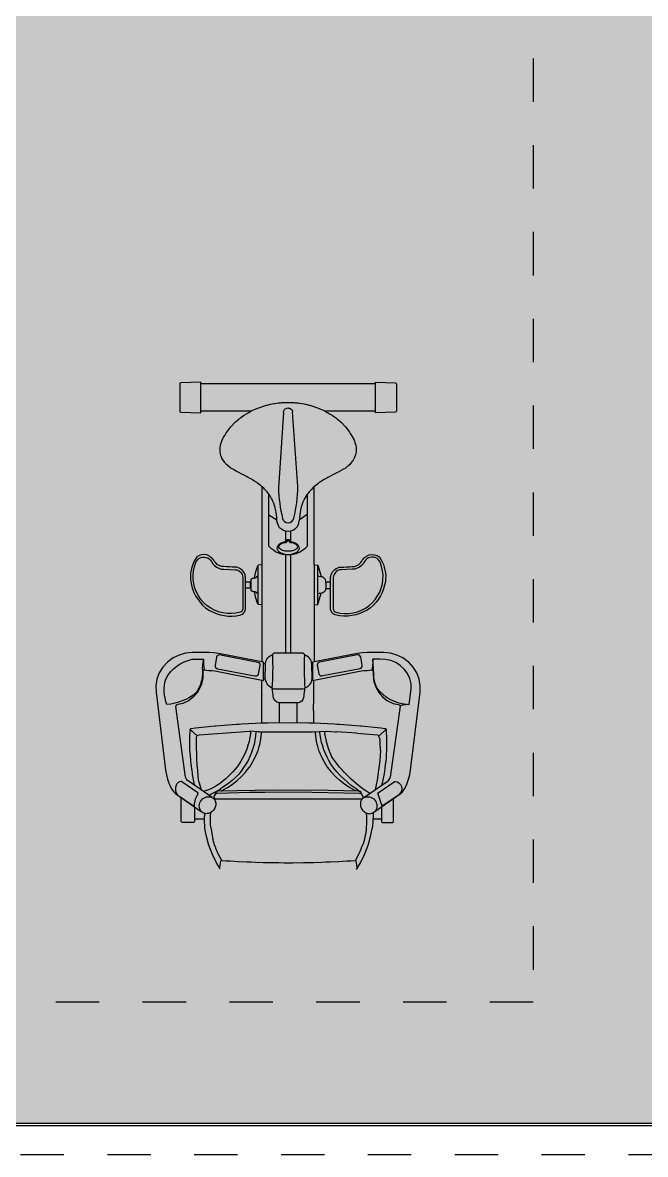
# Model space of a CAD drawing. Header units: metres. Extents: x -23 to 570, y -54 to 184.
# Drawn here: x -18.586 to -17.152, y 3.204 to 5.812 of the extents above; entities that cross this region are included whole.
import ezdxf

# ---------------------------------------------------------------- set-up
doc = ezdxf.new("R2010")
doc.units = ezdxf.units.M
doc.linetypes.add('DASHEDX2', pattern=[1.5, 1, -0.5])
doc.linetypes.add('ESTILO_TQS_0004', pattern=[1.12, 0.5, -0.2, 0.01, -0.2, 0.01, -0.2])
for name, color, linetype in [('1', 232, 'DASHEDX2'), ('205', 232, 'ESTILO_TQS_0004'), ('LAY', 7, 'Continuous'), ('PUC$0$ARQ-ALV ACAB', 4, 'Continuous'), ('PUC$0$ARQ-ALV OSSO', 5, 'Continuous')]:
    doc.layers.add(name, color=color, linetype=linetype)
doc.layers.add('PUC$0$ARQ-FORRO', color=9, linetype='Continuous', lineweight=5)

# ---------------------------------------------------------------- blocks, each defined once
blk = doc.blocks.new('A$Cf91409fb')
at = {"layer": 'LAY'}
for points in [[(-9.4209, 0.8522), (-9.4205, 0.8512), (-9.4198, 0.8504), (-9.4187, 0.85), (-9.4184, 0.8499), (-9.3726, 0.8479), (-9.3726, 0.9192), (-9.4184, 0.9172), (-9.4187, 0.9172), (-9.4198, 0.9168), (-9.4205, 0.916), (-9.4209, 0.915)], [(-8.9216, 0.8522), (-8.922, 0.8512), (-8.9228, 0.8504), (-8.9238, 0.85), (-8.9241, 0.8499), (-8.97, 0.8479), (-8.97, 0.9192), (-8.9241, 0.9172), (-8.9238, 0.9172), (-8.9228, 0.9168), (-8.922, 0.916), (-8.9216, 0.915)], [(-9.2756, 0.4681), (-9.2756, 0.3964), (-9.2759, 0.3943), (-9.2767, 0.3924), (-9.278, 0.3907), (-9.2796, 0.3894), (-9.2815, 0.3886), (-9.2914, 0.3864), (-9.3014, 0.3854), (-9.3115, 0.3856), (-9.3215, 0.387), (-9.3312, 0.3895), (-9.3406, 0.3932), (-9.3495, 0.3979), (-9.3578, 0.4037), (-9.3653, 0.4104), (-9.372, 0.418), (-9.3777, 0.4262), (-9.3824, 0.4352), (-9.3861, 0.4445), (-9.3886, 0.4543), (-9.3899, 0.4643), (-9.3901, 0.4744), (-9.3891, 0.4844), (-9.3869, 0.4942), (-9.3835, 0.5037), (-9.3816, 0.5073), (-9.3789, 0.5104), (-9.3757, 0.5129), (-9.3721, 0.5147), (-9.3681, 0.5157), (-9.3641, 0.5158), (-9.3601, 0.5152), (-9.3563, 0.5137), (-9.3529, 0.5115), (-9.35, 0.5087), (-9.3477, 0.5053), (-9.3446, 0.5004), (-9.3406, 0.4961), (-9.336, 0.4926), (-9.3308, 0.49), (-9.3252, 0.4883), (-9.3194, 0.4876), (-9.2935, 0.4867), (-9.2895, 0.4861), (-9.2857, 0.4846), (-9.2823, 0.4824), (-9.2795, 0.4795), (-9.2774, 0.476), (-9.2761, 0.4722)], [(-9.0671, 0.4681), (-9.0671, 0.3964), (-9.0668, 0.3943), (-9.066, 0.3924), (-9.0648, 0.3907), (-9.0631, 0.3894), (-9.0612, 0.3886), (-9.0513, 0.3864), (-9.0413, 0.3854), (-9.0312, 0.3856), (-9.0212, 0.387), (-9.0115, 0.3895), (-9.0021, 0.3932), (-8.9932, 0.3979), (-8.985, 0.4037), (-8.9774, 0.4104), (-8.9707, 0.418), (-8.965, 0.4262), (-8.9603, 0.4352), (-8.9566, 0.4445), (-8.9541, 0.4543), (-8.9528, 0.4643), (-8.9526, 0.4744), (-8.9536, 0.4844), (-8.9559, 0.4942), (-8.9592, 0.5037), (-8.9612, 0.5073), (-8.9638, 0.5104), (-8.967, 0.5129), (-8.9706, 0.5147), (-8.9746, 0.5157), (-8.9786, 0.5158), (-8.9826, 0.5152), (-8.9864, 0.5137), (-8.9898, 0.5115), (-8.9927, 0.5087), (-8.995, 0.5053), (-8.9981, 0.5004), (-9.0021, 0.4961), (-9.0067, 0.4926), (-9.0119, 0.49), (-9.0175, 0.4883), (-9.0233, 0.4876), (-9.0492, 0.4867), (-9.0532, 0.4861), (-9.057, 0.4846), (-9.0604, 0.4824), (-9.0632, 0.4795), (-9.0653, 0.476), (-9.0666, 0.4722)], [(-9.3242, -0.1834), (-9.3243, -0.1832)]]:
    blk.add_lwpolyline(points, close=True, dxfattribs=at)
for points in [[(-8.97, 0.9153), (-9.3726, 0.9153)], [(-9.2565, 0.8518), (-9.3726, 0.8518)], [(-8.97, 0.8518), (-9.086, 0.8518)], [(-9.2311, 0.4059), (-9.2311, 0.6778)], [(-9.1268, 0.5433), (-9.1268, 0.6609)], [(-9.1113, 0.4977), (-9.1113, 0.6778)], [(-9.2157, 0.6132), (-9.1971, 0.6016)], [(-9.1268, 0.615), (-9.14, 0.6047), (-9.146, 0.601)], [(-9.1762, 0.5517), (-9.1762, 0.5753)], [(-9.166, 0.5753), (-9.166, 0.5714), (-9.166, 0.5697), (-9.166, 0.5517)], [(-9.2311, 0.2742), (-9.2311, 0.4059), (-9.24, 0.4062), (-9.2402, 0.4972)], [(-9.2311, 0.4977), (-9.24, 0.4974)], [(-9.1761, 0.295), (-9.1761, 0.4354), (-9.1761, 0.5214)], [(-9.166, 0.5214), (-9.166, 0.295)], [(-9.1113, 0.4977), (-9.1113, 0.2742)], [(-9.1113, 0.4977), (-9.1025, 0.4974)], [(-9.1113, 0.4059), (-9.1025, 0.4062), (-9.1025, 0.4974), (-9.0954, 0.4711)], [(-9.2402, 0.4724), (-9.2445, 0.4688), (-9.2455, 0.4682), (-9.2466, 0.4677), (-9.2471, 0.4675), (-9.2478, 0.4674), (-9.2488, 0.4672), (-9.25, 0.4671), (-9.2506, 0.467), (-9.2517, 0.4667), (-9.252, 0.4667), (-9.2531, 0.4664), (-9.2538, 0.4661), (-9.2549, 0.4657), (-9.2553, 0.4655), (-9.2556, 0.4654), (-9.2562, 0.465), (-9.2567, 0.4647), (-9.2569, 0.4644), (-9.2572, 0.464), (-9.2573, 0.4636), (-9.2573, 0.44), (-9.2572, 0.4396), (-9.2569, 0.4391), (-9.2567, 0.4389), (-9.2562, 0.4386), (-9.2556, 0.4382), (-9.2553, 0.438), (-9.2549, 0.4379), (-9.2538, 0.4375), (-9.2531, 0.4372), (-9.252, 0.4369), (-9.2517, 0.4368), (-9.2506, 0.4366), (-9.25, 0.4365), (-9.2488, 0.4363), (-9.2478, 0.4362), (-9.2471, 0.436), (-9.2466, 0.4358), (-9.2455, 0.4354), (-9.2445, 0.4348), (-9.2402, 0.4311)], [(-9.2695, 0.459), (-9.2583, 0.459), (-9.2583, 0.4565), (-9.2583, 0.4533), (-9.2583, 0.4499), (-9.2583, 0.4467), (-9.2583, 0.4443), (-9.2695, 0.4443)], [(-9.0732, 0.4582), (-9.0845, 0.4582), (-9.0845, 0.4557), (-9.0845, 0.4525), (-9.0845, 0.4491), (-9.0845, 0.4459), (-9.0845, 0.4434), (-9.0732, 0.4434)], [(-9.1025, 0.4062), (-9.0954, 0.4324)], [(-9.223, 0.2693), (-9.2277, 0.2702)], [(-9.2238, 0.2705), (-9.2237, 0.2708)], [(-9.2238, 0.2694), (-9.2238, 0.2705)], [(-9.2237, 0.2348), (-9.223, 0.2693)], [(-9.1149, 0.2702), (-9.1167, 0.2698)], [(-8.974, 0.247), (-8.9763, 0.2803)], [(-9.2237, 0.2348), (-9.2277, 0.2354)], [(-9.115, 0.2354), (-9.1161, 0.2352)], [(-9.2317, 0.1334), (-9.2317, 0.2186), (-9.2317, 0.2271), (-9.2317, 0.2324)], [(-9.1827, 0.2112), (-9.1828, 0.2112)], [(-9.1333, 0.2126), (-9.1335, 0.2109), (-9.1336, 0.2092), (-9.1338, 0.2078), (-9.1341, 0.2054), (-9.1344, 0.2022), (-9.1347, 0.2003), (-9.1351, 0.197), (-9.1357, 0.1918)], [(-9.113, 0.232), (-9.113, 0.1779)], [(-9.2317, 0.198), (-9.2317, 0.1978)], [(-9.2317, 0.1976), (-9.2317, 0.1978)], [(-9.4077, 0.0087), (-9.43, 0.1717)], [(-9.1909, 0.1342), (-9.1909, 0.1797)], [(-9.1512, 0.1797), (-9.1512, 0.1342)], [(-9.113, 0.1618), (-9.113, 0.1779)], [(-9.113, 0.1618), (-9.113, 0.1335)], [(-8.935, 0.0087), (-8.9126, 0.1721)], [(-9.1713, 0.1341), (-9.1713, 0.1344)], [(-9.3969, 0.1187), (-9.3923, 0.1144), (-9.3915, 0.1136), (-9.3885, 0.1107), (-9.381, 0.1037)], [(-9.376, 0.106), (-9.26, 0.1144)], [(-9.2885, 0.001), (-9.2783, 0.0105), (-9.2778, 0.0109), (-9.2689, 0.0207), (-9.2683, 0.0213), (-9.2605, 0.0316), (-9.2597, 0.0327), (-9.2532, 0.043), (-9.2521, 0.0448), (-9.2469, 0.0548), (-9.2456, 0.0575), (-9.2418, 0.0669), (-9.2405, 0.0701), (-9.2377, 0.0792), (-9.2365, 0.0835), (-9.2348, 0.0915), (-9.2337, 0.0971), (-9.233, 0.1038), (-9.232, 0.1132)], [(-9.2636, 0.0805), (-9.2604, 0.0914), (-9.2572, 0.1093)], [(-9.2396, 0.113), (-9.26, 0.1144)], [(-9.2396, 0.113), (-9.1154, 0.1132)], [(-9.1154, 0.1132), (-9.0827, 0.1144)], [(-9.1084, 0.111), (-9.1103, 0.1134)], [(-9.0521, 0.001), (-9.0623, 0.0105), (-9.0628, 0.0109), (-9.0717, 0.0207), (-9.0723, 0.0213), (-9.0801, 0.0316), (-9.0809, 0.0327), (-9.0874, 0.043), (-9.0885, 0.0448), (-9.0937, 0.0548), (-9.095, 0.0575), (-9.0988, 0.0669), (-9.1001, 0.0701), (-9.1029, 0.0792), (-9.1041, 0.0835), (-9.1058, 0.0915), (-9.1069, 0.0971), (-9.1076, 0.1038), (-9.1084, 0.111)], [(-9.0983, 0.1107), (-9.0982, 0.1138)], [(-9.0975, 0.1064), (-9.0983, 0.1107)], [(-9.087, 0.1102), (-9.0871, 0.1098), (-9.0871, 0.1091), (-9.0838, 0.091), (-9.0785, 0.0734), (-9.0713, 0.0564)], [(-9.0827, 0.1144), (-9.0629, 0.1134), (-9.0594, 0.1132)], [(-9.013, 0.1101), (-9.0594, 0.1132)], [(-9.013, 0.1101), (-9.0035, 0.1093)], [(-9.0035, 0.1093), (-8.9649, 0.1058)], [(-8.9457, 0.119), (-8.9626, 0.1027)], [(-8.9585, 0.0697), (-8.9593, 0.0874), (-8.9594, 0.0889), (-8.9598, 0.0936)], [(-9.4017, 0.0001), (-9.4029, 0.0012), (-9.4059, 0.0054), (-9.4077, 0.0087)], [(-9.3458, -0.0384), (-9.4017, 0.0001)], [(-9.3252, -0.0233), (-9.3232, -0.0222), (-9.3125, -0.0163), (-9.3111, -0.0154), (-9.3001, -0.0082), (-9.2995, -0.0076), (-9.2886, 0.0009)], [(-9.0155, -0.0232), (-9.0174, -0.0222), (-9.0281, -0.0163), (-9.0295, -0.0154), (-9.0405, -0.0082), (-9.0411, -0.0076), (-9.052, 0.0009)], [(-8.9968, -0.0384), (-8.941, 0.0001)], [(-8.941, 0.0001), (-8.9397, 0.0012), (-8.9367, 0.0054), (-8.935, 0.0087)], [(-9.3766, -0.002), (-9.3759, -0.0048), (-9.3715, -0.0207)], [(-9.3401, -0.0133), (-9.3526, -0.0195), (-9.3658, -0.0247)], [(-9.338, -0.0252), (-9.3499, -0.0312)], [(-9.3404, -0.0342), (-9.3392, -0.0303), (-9.3372, -0.0259)], [(-9.338, -0.0252), (-9.3372, -0.0246)], [(-9.0028, -0.0298), (-9.0041, -0.0293), (-9.0043, -0.0292), (-9.0058, -0.0289), (-9.0063, -0.0288), (-9.0078, -0.0288), (-9.1155, -0.0264), (-9.1339, -0.026), (-9.2251, -0.0266), (-9.2601, -0.0268), (-9.3328, -0.0288), (-9.3343, -0.0288), (-9.3348, -0.0289), (-9.3363, -0.0292), (-9.3365, -0.0293), (-9.3378, -0.0298)], [(-9.3372, -0.0246), (-9.3256, -0.0175)], [(-9.3314, -0.0234), (-9.3331, -0.0235), (-9.3346, -0.0239), (-9.335, -0.024), (-9.3361, -0.0246), (-9.3365, -0.0249), (-9.337, -0.0254), (-9.3372, -0.0259)], [(-9.0092, -0.0234), (-9.0785, -0.022), (-9.205, -0.0215), (-9.3314, -0.0234)], [(-9.3256, -0.0175), (-9.3251, -0.0171)], [(-9.3251, -0.0171), (-9.3239, -0.0163)], [(-9.0092, -0.0234), (-9.0075, -0.0235), (-9.006, -0.0239), (-9.0056, -0.024), (-9.0045, -0.0246), (-9.0041, -0.0249), (-9.0036, -0.0254), (-9.0034, -0.0259)], [(-9.0002, -0.0342), (-9.0014, -0.0303), (-9.0034, -0.0259)], [(-9.3539, -0.0329), (-9.351, -0.0317), (-9.3499, -0.0312)], [(-9.3413, -0.0371), (-9.3402, -0.0339), (-9.3387, -0.0308)], [(-9.3413, -0.0371), (-9.3405, -0.0345), (-9.3404, -0.0342)], [(-9.3366, -0.0422), (-9.3391, -0.0425), (-9.3394, -0.0426), (-9.3396, -0.0426), (-9.341, -0.0432)], [(-9.3392, -0.0412), (-9.0014, -0.0412)], [(-9.3379, -0.0299), (-9.3387, -0.0308)], [(-9.004, -0.0422), (-9.3366, -0.0422)], [(-9.0012, -0.0426), (-9.0015, -0.0425), (-9.004, -0.0422)], [(-9.0027, -0.0299), (-9.0019, -0.0308)], [(-9.0019, -0.0308), (-9.0004, -0.0339), (-8.9993, -0.0371)], [(-9.0014, -0.0412), (-9.0011, -0.0411), (-8.9998, -0.0409), (-8.9998, -0.0409)], [(-9.0002, -0.0342), (-9.0001, -0.0345), (-8.9986, -0.0397)], [(-8.9991, -0.0401), (-8.9974, -0.0387)], [(-9.3493, -0.1074), (-9.3499, -0.0996), (-9.3501, -0.0971), (-9.3499, -0.0822), (-9.3499, -0.082), (-9.349, -0.0727)], [(-8.9915, -0.0738), (-8.9907, -0.082), (-8.9907, -0.0822), (-8.9905, -0.0971), (-8.9907, -0.0996), (-8.9912, -0.1071)], [(-8.9755, -0.0736), (-8.9752, -0.0781), (-8.9753, -0.0794), (-8.9756, -0.083)], [(-9.3636, -0.088), (-9.3866, -0.088)], [(-8.9561, -0.088), (-8.9758, -0.088)], [(-9.3274, -0.2027), (-9.3359, -0.1888), (-9.3454, -0.1697), (-9.3471, -0.1656), (-9.3528, -0.1501), (-9.3545, -0.1456), (-9.3598, -0.1253), (-9.3628, -0.1098)], [(-9.3493, -0.1074), (-9.3448, -0.1344)], [(-9.0132, -0.2027), (-9.0047, -0.1888), (-8.9952, -0.1697), (-8.9935, -0.1656), (-8.9878, -0.1501), (-8.9861, -0.1456), (-8.9808, -0.1253), (-8.9778, -0.1098)], [(-9.3401, -0.1498), (-9.3448, -0.1344)], [(-9.3401, -0.15), (-9.3399, -0.1504), (-9.3387, -0.1538), (-9.3383, -0.1547), (-9.3329, -0.1671), (-9.3323, -0.1686), (-9.332, -0.1691), (-9.3248, -0.1827)], [(-9.0162, -0.1835), (-9.0086, -0.1691), (-9.0083, -0.1686), (-9.0077, -0.1671), (-9.0023, -0.1547), (-9.0019, -0.1538), (-9.0006, -0.1504), (-9.0005, -0.15)], [(-9.3284, -0.199), (-9.3283, -0.1978), (-9.328, -0.196), (-9.3275, -0.1923)], [(-9.3275, -0.1923), (-9.3273, -0.1908), (-9.3268, -0.188), (-9.3263, -0.1852)], [(-9.3258, -0.1844), (-9.3263, -0.1852)], [(-9.3242, -0.1834), (-9.3244, -0.1835), (-9.3247, -0.1836), (-9.3249, -0.1837), (-9.3251, -0.1838), (-9.3254, -0.1841), (-9.3258, -0.1844)], [(-9.3248, -0.1827), (-9.3245, -0.183)], [(-9.3245, -0.183), (-9.3243, -0.1831)], [(-9.3243, -0.1831), (-9.324, -0.1833)], [(-9.324, -0.1833), (-9.3235, -0.1834)], [(-9.3235, -0.1834), (-9.314, -0.184), (-9.3046, -0.1846), (-9.2951, -0.1851), (-9.286, -0.1856), (-9.2856, -0.1856), (-9.2663, -0.1865), (-9.2566, -0.1869), (-9.2474, -0.1872), (-9.2469, -0.1872), (-9.229, -0.1877), (-9.2089, -0.1881), (-9.2047, -0.1882), (-9.1926, -0.1884), (-9.1805, -0.1885), (-9.1703, -0.1885)], [(-9.1703, -0.1885), (-9.1601, -0.1885), (-9.1359, -0.1882), (-9.1317, -0.1881), (-9.1116, -0.1877), (-9.0937, -0.1872), (-9.0932, -0.1872), (-9.084, -0.1869), (-9.0743, -0.1865), (-9.055, -0.1856), (-9.0546, -0.1856), (-9.0455, -0.1851), (-9.036, -0.1846), (-9.0266, -0.184), (-9.0171, -0.1834)], [(-9.0131, -0.1923), (-9.0133, -0.1908), (-9.0138, -0.188), (-9.0143, -0.1852)], [(-9.0122, -0.199), (-9.0123, -0.1978), (-9.0126, -0.196), (-9.013, -0.1923)]]:
    blk.add_lwpolyline(points, dxfattribs=at)
for points in [[(-9.2116, 0.6548), (-9.2144, 0.6594), (-9.2178, 0.6638), (-9.2196, 0.6661), (-9.2203, 0.667), (-9.2255, 0.6725), (-9.2272, 0.6743), (-9.2308, 0.6776), (-9.2332, 0.6798), (-9.234, 0.6803), (-9.2386, 0.6839), (-9.2423, 0.6868), (-9.2435, 0.6876), (-9.2483, 0.6907), (-9.2522, 0.6933), (-9.2541, 0.6944), (-9.2603, 0.6979), (-9.2629, 0.6993), (-9.2658, 0.7008), (-9.2742, 0.7051), (-9.2744, 0.7052), (-9.2863, 0.7111), (-9.2894, 0.7129), (-9.2905, 0.7135), (-9.2989, 0.7181), (-9.3023, 0.7203), (-9.3032, 0.7209), (-9.3039, 0.7214), (-9.3076, 0.7243), (-9.3101, 0.7262), (-9.3104, 0.7265), (-9.3125, 0.7286), (-9.316, 0.7322), (-9.3161, 0.7324), (-9.3168, 0.7334), (-9.3204, 0.7382), (-9.3206, 0.7385), (-9.3208, 0.7388), (-9.3236, 0.7439), (-9.324, 0.7448), (-9.3244, 0.7458), (-9.3258, 0.7496), (-9.3266, 0.7518), (-9.3268, 0.7531), (-9.3273, 0.7555), (-9.3279, 0.7586), (-9.328, 0.7596), (-9.328, 0.7606), (-9.328, 0.7614), (-9.328, 0.7662), (-9.3279, 0.7673), (-9.3277, 0.7681), (-9.3271, 0.7729), (-9.327, 0.7733), (-9.3267, 0.7742), (-9.3263, 0.7756), (-9.3252, 0.7791), (-9.3245, 0.7816), (-9.3239, 0.783), (-9.323, 0.7849), (-9.3213, 0.7889), (-9.3207, 0.7901), (-9.3197, 0.792), (-9.3173, 0.7961), (-9.3145, 0.8008), (-9.3124, 0.8037), (-9.3103, 0.8066), (-9.3084, 0.8094), (-9.303, 0.8161), (-9.3026, 0.8165), (-9.3016, 0.8178), (-9.2941, 0.8257), (-9.2937, 0.826), (-9.2924, 0.8272), (-9.2847, 0.8339), (-9.2844, 0.8342), (-9.2827, 0.8355), (-9.2803, 0.8372), (-9.2736, 0.842), (-9.2724, 0.8428), (-9.2668, 0.8461), (-9.2616, 0.8492), (-9.2614, 0.8493), (-9.259, 0.8506), (-9.2521, 0.854), (-9.2484, 0.8557), (-9.2468, 0.8565), (-9.2364, 0.8606), (-9.2343, 0.8614), (-9.2342, 0.8615), (-9.2282, 0.8634), (-9.2212, 0.8656), (-9.2199, 0.8659), (-9.2193, 0.866), (-9.2114, 0.8679), (-9.2079, 0.8688), (-9.2037, 0.8695), (-9.2028, 0.8696), (-9.1974, 0.8706), (-9.1941, 0.8709), (-9.1876, 0.8716), (-9.1853, 0.8718), (-9.1844, 0.872), (-9.1712, 0.8724), (-9.158, 0.872), (-9.1571, 0.8718), (-9.1548, 0.8716), (-9.1483, 0.8709), (-9.145, 0.8706), (-9.1396, 0.8696), (-9.1386, 0.8695), (-9.1345, 0.8688), (-9.131, 0.8679), (-9.123, 0.866), (-9.1225, 0.8659), (-9.1212, 0.8656), (-9.1142, 0.8634), (-9.1082, 0.8615), (-9.1081, 0.8614), (-9.106, 0.8606), (-9.0956, 0.8565), (-9.094, 0.8557), (-9.0903, 0.854), (-9.0834, 0.8506), (-9.081, 0.8493), (-9.0808, 0.8492), (-9.0755, 0.8461), (-9.07, 0.8428), (-9.0688, 0.842), (-9.0621, 0.8372), (-9.0597, 0.8355), (-9.058, 0.8342), (-9.0577, 0.8339), (-9.05, 0.8272), (-9.0487, 0.826), (-9.0483, 0.8257), (-9.0408, 0.8178), (-9.0398, 0.8165), (-9.0394, 0.8161), (-9.034, 0.8094), (-9.032, 0.8066), (-9.03, 0.8037), (-9.0279, 0.8008), (-9.0251, 0.7961), (-9.0227, 0.792), (-9.0217, 0.7901), (-9.0211, 0.7889), (-9.0193, 0.7849), (-9.0185, 0.783), (-9.0179, 0.7816), (-9.0172, 0.7791), (-9.0161, 0.7756), (-9.0156, 0.7742), (-9.0154, 0.7733), (-9.0153, 0.7729), (-9.0147, 0.7681), (-9.0145, 0.7673), (-9.0144, 0.7662), (-9.0144, 0.7614), (-9.0144, 0.7606), (-9.0144, 0.7596), (-9.0145, 0.7586), (-9.0151, 0.7555), (-9.0156, 0.7531), (-9.0158, 0.7518), (-9.0166, 0.7496), (-9.018, 0.7458), (-9.0184, 0.7448), (-9.0188, 0.7439), (-9.0216, 0.7388), (-9.0218, 0.7385), (-9.022, 0.7382), (-9.0256, 0.7334), (-9.0263, 0.7324), (-9.0264, 0.7322), (-9.0299, 0.7286), (-9.032, 0.7265), (-9.0323, 0.7262), (-9.0348, 0.7243), (-9.0385, 0.7214), (-9.0392, 0.7209), (-9.0401, 0.7203), (-9.0435, 0.7181), (-9.0519, 0.7135), (-9.053, 0.7129), (-9.0561, 0.7111), (-9.068, 0.7052), (-9.0682, 0.7051), (-9.0766, 0.7008), (-9.0795, 0.6993), (-9.082, 0.6979), (-9.0883, 0.6944), (-9.0902, 0.6933), (-9.0941, 0.6907), (-9.0989, 0.6876), (-9.1001, 0.6868), (-9.1038, 0.6839), (-9.1084, 0.6803), (-9.1092, 0.6798), (-9.1116, 0.6776), (-9.1152, 0.6743), (-9.1169, 0.6725), (-9.1221, 0.667), (-9.1228, 0.6661), (-9.1246, 0.6638), (-9.128, 0.6594), (-9.1308, 0.6548), (-9.1314, 0.6539), (-9.1333, 0.6507), (-9.1344, 0.6487), (-9.1345, 0.6484), (-9.1371, 0.6424), (-9.1379, 0.6407), (-9.1382, 0.64), (-9.1408, 0.6317), (-9.141, 0.631), (-9.1411, 0.6304), (-9.1416, 0.6284), (-9.1428, 0.6226), (-9.1433, 0.6193), (-9.1435, 0.618), (-9.1441, 0.6137), (-9.1453, 0.6053), (-9.146, 0.6004), (-9.1462, 0.5995), (-9.1472, 0.5946), (-9.1473, 0.5944), (-9.1476, 0.5927), (-9.1489, 0.5888), (-9.149, 0.5886), (-9.1492, 0.5879), (-9.1513, 0.5838), (-9.1515, 0.5836, -0.449809), (-9.1908, 0.5835, -0.159486), (-9.1971, 0.6053), (-9.1983, 0.6137), (-9.1989, 0.618), (-9.1991, 0.6193), (-9.1996, 0.6226), (-9.2008, 0.6284), (-9.2012, 0.6304), (-9.2014, 0.631), (-9.2016, 0.6317), (-9.2042, 0.64), (-9.2045, 0.6407), (-9.2053, 0.6424), (-9.2079, 0.6484), (-9.208, 0.6487), (-9.2091, 0.6507), (-9.211, 0.6539)], [(-9.3192, 0.4937, -0.230191), (-9.3387, 0.503, 0.173098), (-9.3585, 0.5211, 0.226518), (-9.3816, 0.516, 0.165525), (-9.3962, 0.4663), (-9.396, 0.4638), (-9.3956, 0.4598, 0.183891), (-9.3615, 0.3989, 0.188055), (-9.2904, 0.3804, 0.085958), (-9.2765, 0.3842), (-9.2757, 0.3846), (-9.2736, 0.3864), (-9.2724, 0.3878), (-9.2714, 0.3893), (-9.2703, 0.3919), (-9.27, 0.3927), (-9.2695, 0.3964), (-9.2695, 0.4692, 0.056656), (-9.2705, 0.4749, 0.295582), (-9.2933, 0.4928, -0.019788)], [(-9.0732, 0.4692, -0.056656), (-9.0722, 0.4749, -0.295582), (-9.0494, 0.4928, 0.019788), (-9.0235, 0.4937, 0.230191), (-9.004, 0.503, -0.173098), (-8.9842, 0.5211, -0.226518), (-8.9611, 0.516, -0.165525), (-8.9465, 0.4663), (-8.9467, 0.4638), (-8.9471, 0.4598, -0.183891), (-8.9812, 0.3989, -0.188055), (-9.0523, 0.3804, -0.085958), (-9.0662, 0.3842), (-9.067, 0.3846), (-9.0691, 0.3864), (-9.0703, 0.3878), (-9.0713, 0.3893), (-9.0724, 0.3919), (-9.0727, 0.3927), (-9.0732, 0.3964)], [(-9.2394, 0.2469), (-9.2357, 0.2658, 0.415114), (-9.2408, 0.2732), (-9.3263, 0.2898), (-9.3289, 0.2902, 0.414198), (-9.3362, 0.285), (-9.3394, 0.2659, 0.414146), (-9.3341, 0.2586), (-9.2477, 0.242), (-9.2469, 0.2419, 0.414166)], [(-9.0986, 0.2738, 0.414146), (-9.1039, 0.2665), (-9.1007, 0.2474, 0.414198), (-9.0934, 0.2422), (-9.0909, 0.2426), (-9.0053, 0.2592, 0.415114), (-9.0003, 0.2666), (-9.004, 0.2855, 0.414166), (-9.0114, 0.2905), (-9.0122, 0.2904)], [(-8.9158, -0.0314), (-8.9166, -0.0321), (-8.9172, -0.0326), (-8.9536, -0.0578), (-8.9541, -0.0581), (-8.9546, -0.0583), (-8.9642, -0.0283), (-8.9639, -0.0278), (-8.9634, -0.0273), (-8.927, -0.002), (-8.9264, -0.0017), (-8.9255, -0.0014, -0.715477)]]:
    blk.add_lwpolyline(points, format="xyb", close=True, dxfattribs=at)
for points in [[(-9.1817, 0.8488), (-9.1936, 0.6754, 0.047348), (-9.1841, 0.605, 0.812276), (-9.1581, 0.6057, 0.059627), (-9.1489, 0.6782), (-9.161, 0.8504)], [(-9.1817, 0.8488, -0.104069), (-9.1812, 0.8527, -0.100834), (-9.1792, 0.856, -0.096585), (-9.1759, 0.8584, -0.093804), (-9.172, 0.8594, -0.093846), (-9.168, 0.8589, -0.096694), (-9.1645, 0.857, -0.100952), (-9.162, 0.854, -0.104119), (-9.161, 0.8503, -0.104015)], [(-9.1268, 0.5438, -0.189826), (-9.1284, 0.5393, -0.431689), (-9.2142, 0.5393, -0.202758), (-9.2157, 0.5433), (-9.2157, 0.6611)], [(-9.1663, 0.5518, -0.067265), (-9.1572, 0.5495, -0.088718), (-9.1502, 0.5452, -0.129004), (-9.1464, 0.5396, -0.157649), (-9.1464, 0.5336, -0.129514), (-9.1502, 0.5279, -0.089074), (-9.1571, 0.5237, -0.067411), (-9.1662, 0.5213, -0.061203), (-9.176, 0.5213, -0.067469), (-9.1851, 0.5237, -0.089215), (-9.192, 0.528, -0.129714), (-9.1958, 0.5336, -0.157646), (-9.1957, 0.5396, -0.128803), (-9.1919, 0.5452, -0.088579), (-9.1849, 0.5495, -0.067208), (-9.1758, 0.5518, -0.061205)], [(-9.1678, 0.5499, -0.053785), (-9.1598, 0.5485, -0.076535), (-9.1536, 0.5457, -0.135428), (-9.1501, 0.5419, -0.199813), (-9.1499, 0.5378, -0.145196), (-9.153, 0.534, -0.081147), (-9.159, 0.5311, -0.055317), (-9.1668, 0.5295, -0.048771), (-9.1753, 0.5295, -0.055279), (-9.1831, 0.5311, -0.081034), (-9.1891, 0.534, -0.144967), (-9.1922, 0.5378, -0.19984), (-9.192, 0.5419, -0.135649), (-9.1885, 0.5457, -0.076635), (-9.1823, 0.5485, -0.053818), (-9.1743, 0.5499, -0.04885)], [(-9.1758, 0.5518, -0.97229), (-9.1663, 0.5518)], [(-9.172, 0.5563), (-9.172, 0.5546), (-9.172, 0.5538, -0.15411), (-9.1723, 0.5529), (-9.1743, 0.5499)], [(-9.1702, 0.5563), (-9.1702, 0.5546), (-9.1702, 0.5538, 0.15411), (-9.1699, 0.5529), (-9.1678, 0.5499)], [(-9.2479, 0.4672, -0.093667), (-9.24, 0.4972)], [(-9.1025, 0.4724), (-9.0993, 0.4719), (-9.0966, 0.4714), (-9.0944, 0.4709), (-9.0936, 0.4707), (-9.0921, 0.4702), (-9.0911, 0.4697), (-9.0908, 0.4695), (-9.0876, 0.4665), (-9.086, 0.4651, -0.083956), (-9.0852, 0.44, -0.243568), (-9.0908, 0.434), (-9.0911, 0.4339), (-9.0921, 0.4334), (-9.0936, 0.4329), (-9.0944, 0.4327), (-9.0966, 0.4322), (-9.0993, 0.4317), (-9.1025, 0.4311)], [(-9.24, 0.4062, -0.093667), (-9.2479, 0.4362)], [(-9.3645, 0.2557), (-9.3538, 0.2546), (-9.3467, 0.2543), (-9.3398, 0.2533), (-9.2277, 0.2316), (-9.2277, 0.2328), (-9.2277, 0.235), (-9.2277, 0.2359), (-9.2277, 0.2388), (-9.2277, 0.2427), (-9.2277, 0.249), (-9.2277, 0.2507), (-9.2277, 0.2594), (-9.2277, 0.2603), (-9.2277, 0.2665), (-9.2277, 0.2694), (-9.2277, 0.2712), (-9.2277, 0.2735), (-9.3313, 0.2936), (-9.3424, 0.2952), (-9.3538, 0.2957), (-9.392, 0.2956), (-9.4073, 0.2942), (-9.4222, 0.2901), (-9.436, 0.2833), (-9.4482, 0.2742), (-9.4493, 0.2733), (-9.4598, 0.2619), (-9.4679, 0.2488), (-9.4733, 0.2345), (-9.4759, 0.2195), (-9.4755, 0.2043), (-9.4535, 0.0249), (-9.4517, 0.0139), (-9.4491, 0.0038), (-9.4458, -0.0052), (-9.4439, -0.01), (-9.4396, -0.0183), (-9.4348, -0.025), (-9.4295, -0.0298), (-9.3714, -0.0707, -0.796532), (-9.3452, -0.0387), (-9.3435, -0.0401), (-9.343, -0.0407), (-9.3415, -0.0423), (-9.3403, -0.0442), (-9.3393, -0.0463), (-9.3386, -0.0485), (-9.3384, -0.049), (-9.338, -0.0513), (-9.3379, -0.0537), (-9.338, -0.056), (-9.3384, -0.0584), (-9.3391, -0.0608), (-9.3401, -0.0631), (-9.3413, -0.0653), (-9.3428, -0.0673), (-9.3444, -0.0692), (-9.3463, -0.0709), (-9.3483, -0.0723), (-9.3504, -0.0735), (-9.3526, -0.0745), (-9.3548, -0.0751), (-9.3571, -0.0754), (-9.3577, -0.0755), (-9.36, -0.0756), (-9.3623, -0.0753), (-9.3644, -0.0747), (-9.3651, -0.0744), (-9.3672, -0.0736), (-9.3674, -0.0734), (-9.3691, -0.0724), (-9.3714, -0.0707)], [(-9.2237, 0.2708, -0.27166), (-9.2066, 0.2911)], [(-9.1357, 0.1924, -0.349614), (-9.1481, 0.1797), (-9.1926, 0.1797, -0.349601), (-9.2055, 0.196), (-9.2057, 0.197), (-9.2059, 0.1989), (-9.2063, 0.2022), (-9.2066, 0.2044), (-9.207, 0.2078), (-9.2071, 0.2089), (-9.2073, 0.2109), (-9.2076, 0.2139, 0.027381), (-9.2066, 0.2911, -0.400188), (-9.2013, 0.295), (-9.1373, 0.295, -0.344495), (-9.1338, 0.2902, 0.031058), (-9.1324, 0.2144, 0.314039), (-9.1161, 0.2352), (-9.1167, 0.2698, 0.318493), (-9.1338, 0.2902)], [(-8.9991, -0.0401), (-8.9996, -0.0407), (-9.0011, -0.0423), (-9.0024, -0.0442), (-9.0034, -0.0463), (-9.0041, -0.0485), (-9.0042, -0.049), (-9.0047, -0.0513), (-9.0048, -0.0537), (-9.0047, -0.056), (-9.0042, -0.0584), (-9.0035, -0.0608), (-9.0026, -0.0631), (-9.0013, -0.0653), (-8.9999, -0.0673), (-8.9982, -0.0692), (-8.9964, -0.0709), (-8.9944, -0.0723), (-8.9923, -0.0735), (-8.9901, -0.0745), (-8.9878, -0.0751), (-8.9856, -0.0754), (-8.985, -0.0755), (-8.9826, -0.0756), (-8.9804, -0.0753), (-8.9782, -0.0747), (-8.9776, -0.0744), (-8.9712, -0.0707), (-8.9131, -0.0298), (-8.9079, -0.025), (-8.903, -0.0183), (-8.8987, -0.01), (-8.8968, -0.0052), (-8.8936, 0.0038), (-8.891, 0.0139), (-8.8892, 0.0249), (-8.8672, 0.2043), (-8.8668, 0.2195), (-8.8693, 0.2345), (-8.8748, 0.2488), (-8.8829, 0.2619), (-8.8933, 0.2733), (-8.8944, 0.2742), (-8.9067, 0.2833), (-8.9205, 0.2901), (-8.9353, 0.2942), (-8.9507, 0.2956), (-8.9889, 0.2957), (-9.0003, 0.2952), (-9.0114, 0.2936), (-9.115, 0.2735), (-9.115, 0.2316), (-9.0029, 0.2533), (-8.996, 0.2543), (-8.9889, 0.2546), (-8.9782, 0.2557, -0.301439), (-8.975, 0.2527, 0.114381), (-8.9693, 0.216), (-8.9692, 0.2159), (-8.9624, 0.2038), (-8.9531, 0.1933), (-8.9419, 0.1848), (-8.9291, 0.1787), (-8.9175, 0.1757), (-8.9153, 0.1752), (-8.9143, 0.1748), (-8.9134, 0.1742), (-8.9129, 0.1733), (-8.9128, 0.173), (-8.9126, 0.1721), (-8.9116, 0.1734), (-8.9115, 0.1735), (-8.9106, 0.1742), (-8.9099, 0.1746), (-8.907, 0.1754), (-8.9041, 0.1762), (-8.9002, 0.1764), (-8.8963, 0.1765), (-8.8922, 0.1762), (-8.8879, 0.212), (-8.8876, 0.2234, 0.383943), (-8.9602, 0.2803), (-8.9763, 0.2803), (-8.9764, 0.2759), (-8.9764, 0.2719), (-8.9767, 0.2676), (-8.9769, 0.2639), (-8.9774, 0.2606), (-8.9777, 0.2579), (-8.9782, 0.2558)], [(-9.3664, 0.2803, 0.070135), (-9.3687, 0.2535, -0.168646), (-9.3837, 0.2025, -0.152931), (-9.4504, 0.1762, -0.161102), (-9.4532, 0.2347, -0.2253), (-9.392, 0.2803), (-9.3664, 0.2803, 0.046233), (-9.3645, 0.2557, 0.30186), (-9.3677, 0.2527), (-9.3677, 0.2449, -0.104633), (-9.3734, 0.216), (-9.3734, 0.2159), (-9.3803, 0.2038), (-9.3896, 0.1933), (-9.4008, 0.1848), (-9.4136, 0.1787), (-9.4251, 0.1757), (-9.4274, 0.1752), (-9.4284, 0.1748), (-9.4292, 0.1742), (-9.4298, 0.1733), (-9.4299, 0.173), (-9.43, 0.1724)], [(-9.1324, 0.2144, -0.365363), (-9.1364, 0.2112), (-9.2035, 0.2112, -0.267959), (-9.2237, 0.2348)], [(-8.9669, 0.2147, -0.116824), (-8.974, 0.247)], [(-8.8982, 0.1764, -0.223445), (-8.9669, 0.2147)], [(-9.3863, -0.0106), (-9.3866, -0.0093), (-9.3881, -0.0014), (-9.3911, 0.0146), (-9.3917, 0.0184), (-9.3925, 0.0232), (-9.3944, 0.0383), (-9.3955, 0.0474), (-9.3963, 0.0583), (-9.3972, 0.0717), (-9.3974, 0.0784), (-9.3977, 0.0937), (-9.3976, 0.0986), (-9.3971, 0.118, -0.26476), (-9.3943, 0.121), (-9.3849, 0.1221), (-9.3398, 0.1267), (-9.3375, 0.127), (-9.2899, 0.1306), (-9.2837, 0.131), (-9.2784, 0.1313), (-9.2306, 0.1335), (-9.2275, 0.1336), (-9.219, 0.1338), (-9.1713, 0.1344), (-9.1236, 0.1338), (-9.1151, 0.1336), (-9.112, 0.1335), (-9.0643, 0.1313), (-9.059, 0.131), (-9.0528, 0.1306), (-9.0052, 0.127), (-9.0029, 0.1267), (-8.9577, 0.1221), (-8.9483, 0.121, -0.439167), (-8.9456, 0.118, -0.078917), (-8.9559, -0.0102)], [(-9.382, 0.1016, -0.358317), (-9.376, 0.106)], [(-9.2453, 0.1134, -0.250366), (-9.3239, -0.0163)], [(-9.26, 0.1144, -0.38785), (-9.2572, 0.1093)], [(-9.0728, 0.0388, -0.102103), (-9.0975, 0.1064)], [(-9.087, 0.1102, -0.350831), (-9.0827, 0.1144)], [(-8.9649, 0.1058, -0.181418), (-8.9598, 0.0936)], [(-9.3766, -0.002, -0.035263), (-9.382, 0.1016)], [(-9.2636, 0.0805, -0.181556), (-9.3401, -0.0133)], [(-8.9831, -0.029, -0.100821), (-9.0713, 0.0564)], [(-8.9585, 0.0697, -0.041298), (-8.9708, -0.0204)], [(-9.0075, -0.0235, -0.094666), (-9.0728, 0.0388)], [(-9.4294, -0.0099, 0.262772), (-9.4268, -0.0314), (-9.4261, -0.0321), (-9.4254, -0.0326), (-9.389, -0.0578), (-9.3886, -0.0581), (-9.3881, -0.0583, 0.262293), (-9.3871, -0.0569, -0.067039), (-9.3825, -0.0366, 0.081114), (-9.3784, -0.0283), (-9.3788, -0.0278), (-9.3793, -0.0273), (-9.4157, -0.002), (-9.4163, -0.0017), (-9.4172, -0.0014, 0.29489), (-9.4294, -0.01)], [(-9.3866, -0.0601), (-9.3866, -0.0637), (-9.3866, -0.0685), (-9.3866, -0.073), (-9.3866, -0.0773), (-9.3866, -0.0812), (-9.3866, -0.0846), (-9.3866, -0.0875), (-9.3866, -0.0897), (-9.3866, -0.0914), (-9.3866, -0.0924), (-9.3866, -0.0928), (-9.3868, -0.0938), (-9.3874, -0.0949), (-9.3885, -0.0957), (-9.3898, -0.0959), (-9.4143, -0.0959, -0.406198), (-9.4174, -0.0933), (-9.4176, -0.0381)], [(-9.3392, -0.0412, -0.456939), (-9.3413, -0.0371)], [(-8.9974, -0.0387, -0.796551), (-8.9712, -0.0707)], [(-8.9561, -0.06), (-8.9561, -0.0928), (-8.9559, -0.0938), (-8.9553, -0.0949), (-8.9542, -0.0957), (-8.9529, -0.0959), (-8.9299, -0.0959, 0.41262), (-8.9284, -0.0944), (-8.9284, -0.0944), (-8.9284, -0.0932), (-8.9282, -0.0404)], [(-9.3628, -0.1098, -0.042725), (-9.363, -0.0751)], [(-8.9756, -0.083, -0.043548), (-8.9778, -0.1098)], [(-8.9912, -0.1071, -0.069926), (-9.0005, -0.15)], [(-9.0171, -0.1834, -0.329081), (-9.0143, -0.1852)], [(-9.0122, -0.199, -0.136009), (-9.0143, -0.2043)]]:
    blk.add_lwpolyline(points, format="xyb", dxfattribs=at)
blk = doc.blocks.new('PUC$0$pl apto tipo 1 puc')
at = {"layer": 'PUC$0$ARQ-ALV ACAB'}
blk.add_lwpolyline([(-31.1733, -3.275), (-36.3732, -3.275)], dxfattribs=at)
at = {"layer": 'PUC$0$ARQ-ALV OSSO'}
blk.add_lwpolyline([(-31.1733, -3.27), (-36.3732, -3.27)], dxfattribs=at)
blk = doc.blocks.new('PUC$0$forro area comum')
at = {"layer": 'PUC$0$ARQ-FORRO'}
h = blk.add_hatch(color=256, dxfattribs=at)
h.dxf.hatch_style = 1
h.paths.add_polyline_path([(-21.0257, 3.275), (-21.0257, 3.885), (-21.2352, 3.8853), (-21.2345, 5.3849), (-21.025, 5.3849), (-21.025, 5.9949), (-21.1845, 5.9949), (-21.1845, 8.725), (-21.0233, 8.725), (-21.0233, 8.995), (-15.835, 8.995), (-15.835, 8.7249), (-16.035, 8.7249), (-16.035, 8.4249), (-8.8033, 8.4249), (-8.8033, 4.1049), (-10.025, 4.1049), (-10.025, 4.9249), (-10.4353, 4.9246), (-10.4353, 4.1049), (-11.3354, 4.1049), (-11.3363, 3.71), (-15.835, 3.7106), (-15.835, 3.275)])
blk.add_lwpolyline([(-21.0257, 3.275), (-21.0257, 3.885), (-21.2352, 3.8853), (-21.2345, 5.3849), (-21.025, 5.3849), (-21.025, 5.9949), (-21.1845, 5.9949), (-21.1845, 8.725), (-21.0233, 8.725), (-21.0233, 8.995), (-15.835, 8.995), (-15.835, 8.7249), (-16.035, 8.7249), (-16.035, 8.4249), (-8.8033, 8.4249), (-8.8033, 4.1049), (-10.025, 4.1049), (-10.025, 4.9249), (-10.4353, 4.9246), (-10.4353, 4.1049), (-11.3354, 4.1049), (-11.3363, 3.71), (-15.835, 3.7106), (-15.835, 3.275)], close=True, dxfattribs=at)
blk = doc.blocks.new('PUC')
at = {"layer": 'PUC$0$ARQ-ALV OSSO', "xscale": -1, "rotation": 180}
blk.add_blockref('PUC$0$pl apto tipo 1 puc', (15.3432, 0), dxfattribs=at)
at = {"layer": 'PUC$0$ARQ-FORRO'}
blk.add_blockref('PUC$0$forro area comum', (0, 0), dxfattribs=at)
blk = doc.blocks.new('est-lo-07-6sb-r00')
at = {"layer": '1'}
for points in [[(-1740.97815, 872.98646), (-1740.97815, 355.500177)], [(-1740.97815, 355.500177), (-2102.995138, 355.500177)]]:
    blk.add_lwpolyline(points, dxfattribs=at)
at = {"layer": '205'}
blk.add_line((-2259.087141, 320.423392), (3872.599049, 320.423392), dxfattribs=at)

msp = doc.modelspace()

# ---------------------------------------------------------------- block references
for name, p in [('PUC', (0, 0)), ('A$Cf91409fb', (-8.8034, 4.0649))]:
    msp.add_blockref(name, p)
at = {"linetype": 'Continuous', "xscale": 0.01, "yscale": 0.01, "zscale": 0.01}
msp.add_blockref('est-lo-07-6sb-r00', (0, 0), dxfattribs=at)

doc.saveas('drawing.dxf')
